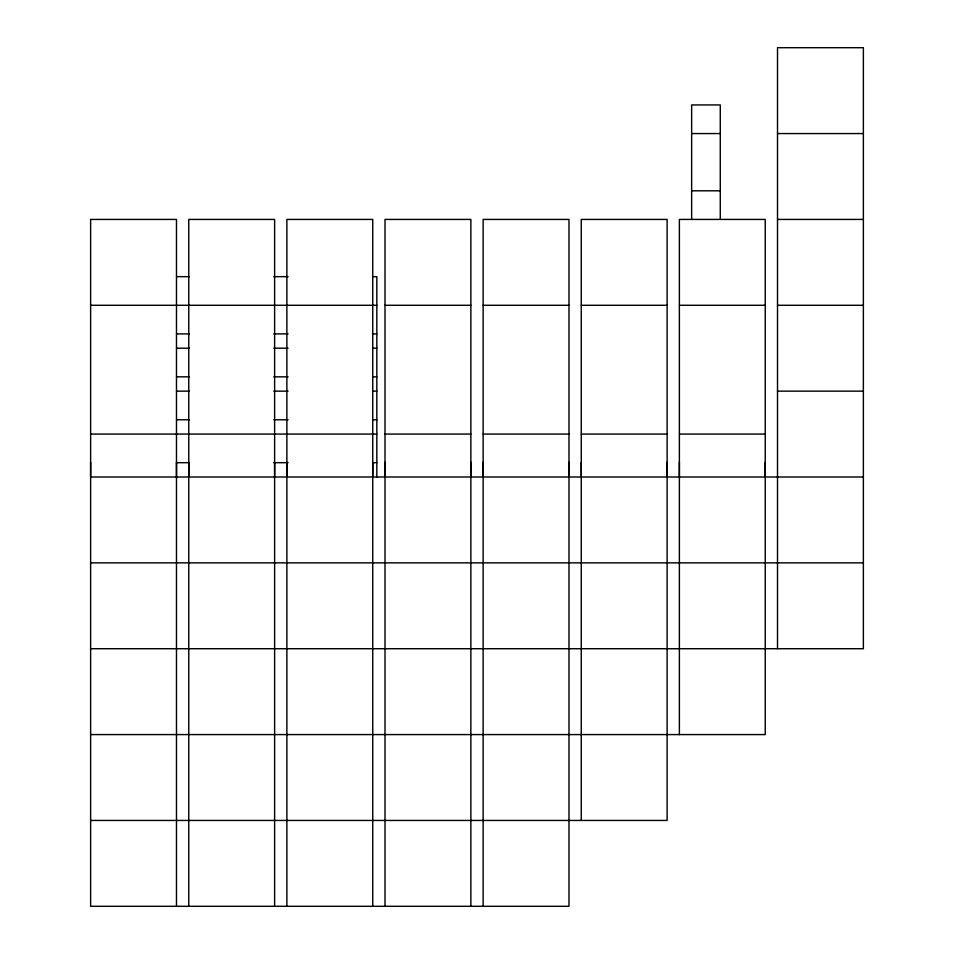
<?xml version="1.0" encoding="UTF-8"?>
<svg xmlns="http://www.w3.org/2000/svg" width="954" height="954" viewBox="0 0 954 954"><rect width="100%" height="100%" fill="white"/><g stroke="black" fill="none" stroke-linecap="round" stroke-linejoin="round"><path stroke-width="1.43" d="M90.63 462.285L90.63 477L863.37 477M176.49 477L176.49 462.285M188.761 477L188.761 462.285M274.621 477L274.621 462.285M286.88 477L286.88 462.285M372.74 477L372.74 462.285M385.011 477L385.011 462.285M470.871 477L470.871 462.285M483.129 477L483.129 462.285M568.989 477L568.989 462.285M581.26 477L581.26 462.285M667.12 477L667.12 462.285M679.379 477L679.379 462.285M765.239 477L765.239 462.285M691.65 133.56L720.27 133.56M777.51 133.56L863.37 133.56M691.65 190.8L720.27 190.8M777.51 219.42L863.37 219.42M176.49 276.66L189.369 276.66M273.798 276.66L288.108 276.66M372.537 276.66L376.83 276.66L376.83 477M90.63 305.28L376.83 305.28M385.011 305.28L470.871 305.28M483.129 305.28L568.989 305.28M581.26 305.28L667.12 305.28M679.379 305.28L765.239 305.28M777.51 305.28L863.37 305.28M176.49 333.9L189.369 333.9M273.798 333.9L288.108 333.9M372.537 333.9L376.83 333.9M176.49 348.21L189.369 348.21M273.798 348.21L288.108 348.21M372.537 348.21L376.83 348.21M176.49 376.83L189.369 376.83M273.798 376.83L288.108 376.83M372.537 376.83L376.83 376.83M176.49 391.14L189.369 391.14M273.798 391.14L288.108 391.14M372.537 391.14L376.83 391.14M777.51 391.14L863.37 391.14M176.49 419.76L189.369 419.76M273.798 419.76L288.108 419.76M372.537 419.76L376.83 419.76M90.63 434.07L376.83 434.07M385.011 434.07L470.871 434.07M483.129 434.07L568.989 434.07M581.26 434.07L667.12 434.07M679.379 434.07L765.239 434.07M176.49 462.69L189.369 462.69M273.798 462.69L288.108 462.69M372.537 462.69L376.83 462.69M90.63 562.86L863.37 562.86M90.63 648.72L863.37 648.72L863.37 47.7L777.51 47.7L777.51 648.72M90.63 734.58L765.239 734.58L765.239 219.42L679.379 219.42L679.379 734.58M90.63 820.44L667.12 820.44L667.12 219.42L581.26 219.42L581.26 820.44M720.27 219.42L720.27 104.94L691.65 104.94L691.65 219.42M483.129 906.3L483.129 219.42L568.989 219.42L568.989 906.3L90.63 906.3L90.63 219.42L176.49 219.42L176.49 906.3M470.871 906.3L470.871 219.42L385.011 219.42L385.011 906.3M372.74 906.3L372.74 219.42L286.88 219.42L286.88 906.3M274.621 906.3L274.621 219.42L188.761 219.42L188.761 906.3"/></g></svg>
